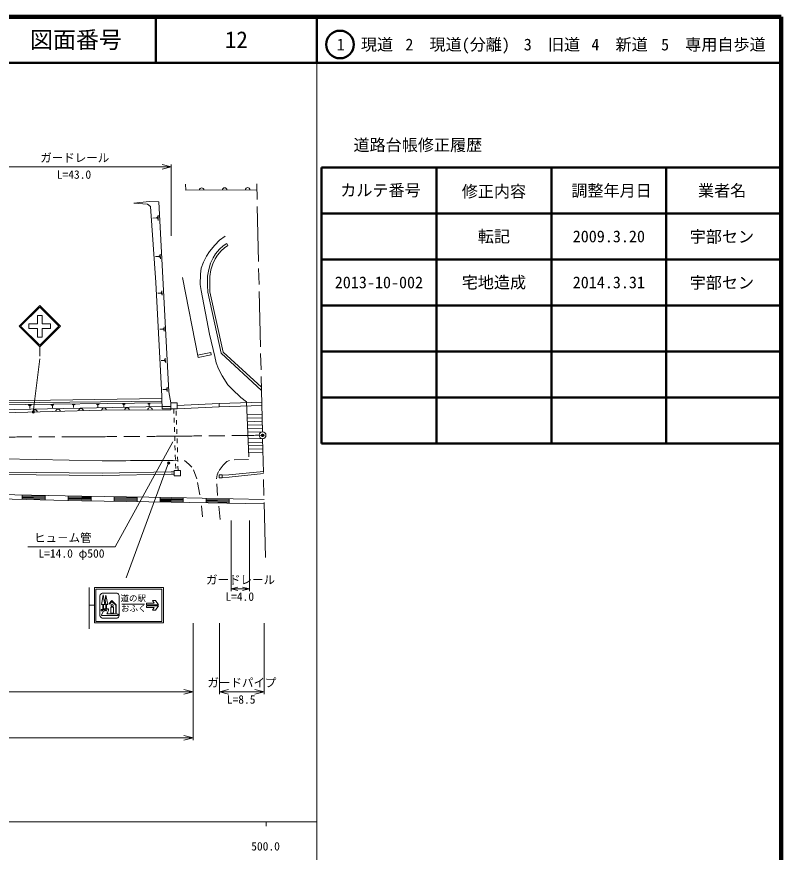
# Model space of a CAD drawing. Units: millimetres, scale not verified. Extents: x 40000 to 680000, y 20000 to 380000.
# Drawn here: x 513730 to 680000, y 198357 to 380000 of the extents above; entities that cross this region are included whole.
import ezdxf
from ezdxf.enums import TextEntityAlignment as Align

# ---------------------------------------------------------------- set-up
doc = ezdxf.new("R2010")
doc.units = ezdxf.units.MM
doc.header["$LTSCALE"] = 1000
doc.header["$PDMODE"] = 32
doc.header["$PDSIZE"] = 500
doc.linetypes.add('CHAIN', pattern=[18.5, 12, -1.5, 3.5, -1.5])
for name, color, linetype, lineweight in [('M-BGD', 7, 'Continuous', 13), ('M-BMK', 2, 'CHAIN', 13), ('M-BMK-SRVR', 3, 'Continuous', 13), ('M-STR-HTXT', 7, 'Continuous', 13), ('M-STR-STRC', 7, 'Continuous', 13), ('M-TTL', 2, 'Continuous', 140), ('M-TTL-BAND', 7, 'Continuous', 13), ('M-TTL-FRAM', 2, 'Continuous', 50), ('M-TTL-LINE', 7, 'Continuous', 50)]:
    doc.layers.add(name, color=color, linetype=linetype, lineweight=lineweight)
doc.layers.add('M-OTRS', color=6, linetype='Continuous')
doc.layers.add('M-TTL-TXT', color=7, linetype='Continuous')
doc.styles.add('ＭＳ ゴシック', font='')
doc.styles.get('ＭＳ ゴシック').set_extended_font_data('MS Gothic')

msp = doc.modelspace()

# ---------------------------------------------------------------- linework, layer by layer
at = {"layer": 'M-BGD'}
for p, q in [((550487, 342280), (550418, 343601)), ((565952, 342358), (550487, 342280)), ((539226, 339468), (542563, 339820)), ((542563, 339820), (544656, 339746)), ((544656, 339746), (546835, 298442)), ((542184, 339278), (539226, 339468)), ((542829, 338714), (542184, 339278)), ((543952, 322242), (542829, 338714)), ((544154, 336248), (543359, 336206)), ((544150, 336319), (544158, 336177)), ((544260, 336396), (544275, 336112)), ((544366, 336544), (544396, 335976)), ((544465, 336834), (544525, 335698)), ((556786, 330346), (557853, 331401)), ((557853, 331401), (559072, 332300)), ((558619, 330163), (559396, 330694)), ((559396, 330694), (559678, 330281)), ((554968, 327949), (555649, 328982)), ((555649, 328982), (556786, 330346)), ((556988, 328464), (557837, 329488)), ((557394, 328170), (558195, 329136)), ((557837, 329488), (558619, 330163)), ((558195, 329136), (558924, 329767)), ((558924, 329767), (559678, 330281)), ((544636, 327880), (543929, 327843)), ((544633, 327943), (544639, 327817)), ((544730, 328012), (544743, 327759)), ((544825, 328143), (544851, 327638)), ((544912, 328401), (544965, 327391)), ((554325, 326622), (554968, 327949)), ((555887, 326455), (556436, 327586)), ((556355, 326275), (556874, 327343)), ((556436, 327586), (556988, 328464)), ((556874, 327343), (557394, 328170)), ((553665, 324041), (553862, 325356)), ((553862, 325356), (554325, 326622)), ((555485, 325054), (555887, 326455)), ((555973, 324940), (556355, 326275)), ((553623, 321761), (553665, 324041)), ((555203, 321600), (555221, 323600)), ((555221, 323600), (555485, 325054)), ((555703, 321607), (555721, 323553)), ((555721, 323553), (555973, 324940)), ((545272, 297498), (543952, 322242)), ((549773, 323296), (553177, 305934)), ((553817, 320461), (553623, 321761)), ((555260, 320145), (555203, 321600)), ((555758, 320209), (555703, 321607)), ((545040, 319929), (544394, 319895)), ((545037, 319987), (545043, 319871)), ((545126, 320049), (545139, 319819)), ((545213, 320170), (545237, 319708)), ((545293, 320405), (545341, 319482)), ((555654, 311026), (553817, 320461)), ((558185, 306826), (555260, 320145)), ((558640, 307087), (555758, 320209)), ((545774, 312559), (545823, 311641)), ((545523, 312085), (544880, 312052)), ((545520, 312143), (545526, 312028)), ((545609, 312205), (545621, 311976)), ((545694, 312325), (545719, 311866)), ((556815, 306128), (555654, 311026)), ((553076, 306448), (555916, 307005)), ((555916, 307005), (556017, 306491)), ((566945, 299468), (558640, 307087)), ((545781, 305291), (545142, 305257)), ((545778, 305348), (545784, 305234)), ((545866, 305410), (545878, 305181)), ((545951, 305529), (545976, 305072)), ((546031, 305762), (546079, 304848)), ((553177, 305934), (556017, 306491)), ((557130, 304754), (556815, 306128)), ((566961, 298775), (558185, 306826)), ((557606, 303428), (557130, 304754)), ((558411, 301898), (557606, 303428)), ((559674, 299964), (558411, 301898)), ((560556, 298999), (559674, 299964)), ((546178, 298974), (545541, 298940)), ((546175, 299030), (546181, 298917)), ((546264, 299092), (546276, 298864)), ((546349, 299211), (546373, 298755)), ((546428, 299443), (546476, 298532)), ((546835, 298442), (547239, 296031)), ((562498, 297198), (560556, 298999)), ((511387, 296511), (545288, 296989)), ((511934, 296095), (545305, 296455)), ((545288, 296989), (545272, 297498)), ((545288, 296989), (545357, 294758)), ((557764, 295899), (567015, 296190)), ((563719, 296247), (562498, 297198)), ((564226, 284293), (563719, 296247)), ((505270, 294480), (545342, 295258)), ((506898, 295616), (545316, 296071)), ((516251, 295551), (516967, 295559)), ((516431, 295481), (516789, 295485)), ((516521, 295410), (516700, 295413)), ((516567, 295339), (516656, 295340)), ((516611, 295340), (516617, 294839)), ((521156, 295609), (521802, 295617)), ((521318, 295547), (521641, 295551)), ((521400, 295483), (521561, 295485)), ((521441, 295419), (521522, 295420)), ((521481, 295420), (521487, 294968)), ((525794, 295685), (526413, 295693)), ((525949, 295625), (526259, 295629)), ((526027, 295564), (526182, 295566)), ((526067, 295503), (526144, 295504)), ((526106, 295503), (526111, 295070)), ((531061, 295721), (531663, 295728)), ((531213, 295662), (531513, 295666)), ((531288, 295603), (531439, 295605)), ((531327, 295543), (531402, 295544)), ((531364, 295544), (531369, 295123)), ((536717, 295775), (537308, 295782)), ((536865, 295718), (537161, 295721)), ((536940, 295660), (537088, 295661)), ((536978, 295601), (537052, 295602)), ((537015, 295601), (537019, 295187)), ((542255, 295839), (542773, 295845)), ((542385, 295789), (542644, 295792)), ((542451, 295738), (542580, 295739)), ((542484, 295686), (542549, 295687)), ((542516, 295687), (542520, 295324)), ((545342, 295258), (547238, 295267)), ((545357, 294758), (547237, 294767)), ((547222, 294558), (547237, 294767)), ((547881, 294766), (547915, 293766)), ((548430, 293325), (548396, 294325)), ((548600, 294764), (557787, 295169)), ((548601, 295495), (557755, 295898)), ((557764, 295899), (557787, 295169)), ((557787, 295169), (567038, 295460)), ((547948, 292767), (547982, 291767)), ((563838, 293455), (567082, 293543)), ((563869, 292706), (567100, 292793)), ((548016, 290768), (548049, 289768)), ((548497, 291326), (548463, 292326)), ((563901, 291956), (567117, 292044)), ((563933, 291207), (567135, 291294)), ((548564, 289327), (548531, 290327)), ((563965, 290458), (567152, 290544)), ((563996, 289708), (567169, 289794)), ((564028, 288959), (567187, 289044)), ((548083, 288769), (548116, 287769)), ((548631, 287329), (548598, 288328)), ((564060, 288209), (567204, 288295)), ((564092, 287460), (567221, 287545)), ((548150, 286770), (548184, 285771)), ((548699, 285330), (548665, 286329)), ((564124, 286711), (567239, 286795)), ((564155, 285961), (567256, 286045)), ((564187, 285212), (567274, 285295)), ((510777, 283880), (532300, 283453)), ((548217, 284771), (548251, 283772)), ((548766, 283331), (548732, 284330)), ((550202, 283515), (551186, 282744)), ((559406, 283276), (560010, 283538)), ((561047, 283694), (564101, 283729)), ((548284, 282772), (548318, 281773)), ((548833, 281332), (548800, 282331)), ((551186, 282744), (551797, 282086)), ((557739, 281334), (558638, 282547)), ((558638, 282547), (559406, 283276)), ((510781, 280480), (532318, 280253)), ((510791, 280980), (532315, 280753)), ((532315, 280753), (547334, 281059)), ((532318, 280253), (547341, 280559)), ((547334, 281059), (547949, 281064)), ((547341, 280559), (547954, 280564)), ((547947, 281324), (549337, 281336)), ((547957, 280216), (547947, 281324)), ((549347, 280229), (547957, 280216)), ((548018, 280195), (548866, 280195)), ((549337, 281336), (549347, 280229)), ((552147, 281475), (552867, 279559)), ((557738, 280415), (558377, 280433)), ((557757, 279738), (557738, 280415)), ((558397, 279756), (557757, 279738)), ((558377, 280433), (558397, 279756)), ((558381, 280305), (559864, 280381)), ((558394, 279856), (559899, 279932)), ((559864, 280381), (567369, 281169)), ((559899, 279932), (567416, 280721)), ((553021, 278767), (553573, 276089)), ((557396, 275927), (557257, 278446)), ((474289, 276959), (527897, 275764)), ((474264, 275960), (527879, 274764)), ((514923, 276053), (514901, 275053)), ((514905, 275253), (519904, 275142)), ((514910, 275453), (519908, 275342)), ((514914, 275653), (519913, 275542)), ((514918, 275853), (519917, 275742)), ((519899, 274942), (519922, 275942)), ((524920, 275830), (524898, 274831)), ((527883, 274964), (524903, 275030)), ((524907, 275230), (527886, 275164)), ((527890, 275364), (524912, 275430)), ((524916, 275630), (527894, 275564)), ((527879, 274764), (547286, 274474)), ((527883, 274964), (529908, 274934)), ((529911, 275134), (527886, 275164)), ((527890, 275364), (529914, 275334)), ((529917, 275534), (527894, 275564)), ((527897, 275764), (547304, 275474)), ((529920, 275734), (529905, 274734)), ((534919, 275659), (534904, 274659)), ((534907, 274859), (539906, 274784)), ((534910, 275059), (539909, 274984)), ((534913, 275259), (539912, 275184)), ((534916, 275459), (539915, 275384)), ((539903, 274585), (539918, 275584)), ((544918, 275510), (544903, 274510)), ((547290, 274674), (544906, 274710)), ((544909, 274910), (547293, 274874)), ((547297, 275074), (544912, 275110)), ((544915, 275310), (547300, 275274)), ((547286, 274474), (567491, 274076)), ((547290, 274674), (549906, 274623)), ((549910, 274823), (547293, 274874)), ((547297, 275074), (549914, 275023)), ((549918, 275223), (547300, 275274)), ((547304, 275474), (567510, 275076)), ((549922, 275422), (549902, 274423)), ((554921, 275324), (554901, 274324)), ((554905, 274524), (559904, 274425)), ((554909, 274724), (559908, 274625)), ((554913, 274924), (559912, 274825)), ((554917, 275124), (559916, 275025)), ((559900, 274226), (559920, 275225)), ((553885, 273700), (554116, 271254)), ((557980, 270737), (557670, 273615))]:
    msp.add_line(p, q, dxfattribs=at)
for points in [[(547222, 294558), (532239, 294453), (510765, 293880), (505270, 293727)], [(557180, 279562), (557307, 280432), (557629, 281154)]]:
    msp.add_lwpolyline(points, dxfattribs=at)
msp.add_lwpolyline([(547237, 294767), (548600, 294764), (548602, 296029), (547239, 296031)], close=True, dxfattribs=at)
for centre, radius, start, end in [((553952, 342297), 500, 0.28992, 180.28992), ((558952, 342322), 500, 0.28992, 180.28992), ((563952, 342348), 500, 0.28992, 180.28992), ((517727, 294066), 500, 1.52733, 181.52733), ((522726, 294199), 500, 1.52733, 181.52733), ((527724, 294333), 500, 1.52733, 181.52733), ((532722, 294456), 500, 0.40174, 180.40174), ((537722, 294491), 500, 0.40174, 180.40174), ((542722, 294527), 500, 0.40174, 180.40174), ((504537, 5313627), 5030250, 270.31622, 270.50369)]:
    msp.add_arc(centre, radius, start, end, dxfattribs=at)
at = {"layer": 'M-BMK'}
for p, q in [((567170, 289767), (565922, 343635)), ((567803, 262431), (567204, 288295))]:
    msp.add_line(p, q, dxfattribs=at)
msp.add_arc((504537, 5313627), 5025000, 269.58364, 270.70581, dxfattribs=at)
at = {"layer": 'M-BMK-SRVR'}
msp.add_circle((567187, 289017), 750, dxfattribs=at)
msp.add_point((567187, 289017), dxfattribs=at)
at = {"layer": 'M-OTRS'}
msp.add_point((567187, 289017), dxfattribs=at)
at = {"layer": 'M-STR-HTXT'}
for p, q in [((547700, 287620), (535145, 264741)), ((535145, 264741), (516145, 264741))]:
    msp.add_line(p, q, dxfattribs=at)
at = {"layer": 'M-STR-STRC'}
for p, q in [((505270, 347363), (547342, 347363)), ((547342, 347363), (545342, 347863)), ((547342, 347363), (545342, 346863)), ((547342, 332361), (547342, 347863)), ((518732, 308214), (518732, 306214)), ((517343, 294056), (518768, 305630)), ((546763, 283012), (537504, 258037)), ((560351, 270451), (560351, 255120)), ((564351, 270451), (564351, 255120)), ((529461, 246960), (529461, 255884)), ((530624, 248210), (530624, 255884)), ((530624, 255884), (545624, 255884)), ((530973, 248558), (530973, 255535)), ((530973, 255535), (545275, 255535)), ((532541, 254358), (532185, 252221)), ((535554, 254707), (532305, 254707)), ((532541, 254358), (532885, 252221)), ((545275, 255535), (545275, 248558)), ((545624, 255884), (545624, 248210)), ((560351, 255620), (561851, 255995)), ((560351, 255620), (564351, 255620)), ((560351, 255620), (561851, 255245)), ((564351, 255620), (562851, 255995)), ((564351, 255620), (562851, 255245)), ((531836, 254191), (531836, 249772)), ((533147, 254219), (532965, 253134)), ((532965, 253134), (533096, 252221)), ((533147, 254219), (533560, 252221)), ((533849, 252408), (534414, 253067)), ((533955, 252317), (534424, 252864)), ((534414, 253067), (535394, 252133)), ((534424, 252864), (535255, 252073)), ((536022, 254191), (536022, 249772)), ((543614, 252499), (541930, 252500)), ((541930, 252500), (541930, 252138)), ((543244, 253075), (543614, 252499)), ((543925, 253074), (543244, 253075)), ((544594, 252138), (543925, 253074)), ((529461, 252047), (530624, 252047)), ((532394, 251139), (532081, 251139)), ((532081, 251139), (532081, 250860)), ((532394, 250860), (532081, 250860)), ((532577, 250797), (532184, 249987)), ((532885, 252221), (532185, 252221)), ((532394, 251139), (532394, 250860)), ((532464, 252221), (532464, 251139)), ((532464, 251139), (532838, 251139)), ((532604, 252221), (532604, 251279)), ((532604, 251279), (532913, 251279)), ((532842, 250820), (532604, 250820)), ((532883, 250879), (532883, 251100)), ((533560, 252221), (533096, 252221)), ((533106, 252221), (533106, 251279)), ((533106, 251279), (533246, 251279)), ((533246, 252221), (533246, 251279)), ((533363, 251276), (533727, 251276)), ((533849, 252408), (533955, 252317)), ((534208, 251623), (534208, 250367)), ((534208, 251623), (534767, 251623)), ((534767, 251623), (534767, 250367)), ((535255, 252073), (535255, 250182)), ((535394, 252133), (535394, 250148)), ((541509, 252276), (536625, 252276)), ((544594, 252138), (541930, 252138)), ((544594, 251963), (541930, 251964)), ((541930, 251601), (541930, 251962)), ((543614, 251601), (541930, 251601)), ((543244, 251026), (543614, 251601)), ((543925, 251026), (543244, 251026)), ((544594, 251963), (543925, 251026)), ((532229, 249809), (535776, 249809)), ((535554, 249256), (532305, 249256)), ((533347, 250228), (535068, 250228)), ((534208, 250367), (534767, 250367)), ((535068, 250228), (535548, 250110)), ((535548, 250110), (535776, 250110)), ((535776, 249809), (535776, 250110)), ((530624, 248210), (545624, 248210)), ((530973, 248558), (545275, 248558)), ((552110, 248152), (552110, 222757)), ((557803, 248152), (557803, 232757)), ((567518, 248152), (567518, 232757)), ((446270, 233257), (552110, 233257)), ((552110, 233257), (550110, 233757)), ((552110, 233257), (550110, 232757)), ((557803, 233257), (559803, 233757)), ((557803, 233257), (567518, 233257)), ((557803, 233257), (559803, 232757)), ((567518, 233257), (565518, 233757)), ((567518, 233257), (565518, 232757)), ((552110, 223257), (550110, 223757)), ((69766, 223257), (552110, 223257)), ((552110, 223257), (550110, 222757))]:
    msp.add_line(p, q, dxfattribs=at)
for centre, radius in [((517343, 294056), 250), ((517343, 294056), 200), ((517343, 294056), 150), ((517343, 294056), 100), ((517343, 294056), 50), ((517343, 294056), 20), ((546763, 283012), 250), ((546763, 283012), 200), ((546763, 283012), 150), ((546763, 283012), 100), ((546763, 283012), 50), ((546763, 283012), 20)]:
    msp.add_circle(centre, radius, dxfattribs=at)
for points, knots in [([(532305, 254707), (532170, 254631), (532113, 254599), (532019, 254496), (531926, 254393), (531899, 254333), (531836, 254191)], [0, 0, 0, 0, 1, 1, 1, 2, 2, 2, 2]), ([(535554, 254707), (535688, 254631), (535746, 254599), (535840, 254496), (535933, 254393), (535960, 254333), (536022, 254191)], [0, 0, 0, 0, 1, 1, 1, 2, 2, 2, 2]), ([(532577, 250797), (532580, 250806), (532582, 250812), (532590, 250816), (532595, 250819), (532598, 250820), (532604, 250820)], [0, 0, 0, 0, 1, 1, 1, 2, 2, 2, 2]), ([(532838, 251139), (532851, 251138), (532859, 251138), (532869, 251130), (532878, 251121), (532880, 251112), (532883, 251100)], [0, 0, 0, 0, 1, 1, 1, 2, 2, 2, 2]), ([(532883, 250879), (532879, 250862), (532877, 250854), (532867, 250841), (532859, 250831), (532854, 250827), (532842, 250820)], [0, 0, 0, 0, 1, 1, 1, 2, 2, 2, 2]), ([(532913, 251279), (532931, 251271), (532941, 251268), (532952, 251254), (532960, 251245), (532962, 251238), (532967, 251227), (533016, 251117), (533020, 251044), (533083, 250941), (533115, 250888), (533128, 250867), (533173, 250811)], [0, 0, 0, 0, 1, 1, 1, 2, 2, 2, 3, 3, 3, 4, 4, 4, 4]), ([(533363, 251276), (533357, 251133), (533367, 251053), (533293, 250943), (533255, 250885), (533232, 250857), (533173, 250811)], [0, 0, 0, 0, 1, 1, 1, 2, 2, 2, 2]), ([(533347, 250228), (533463, 250389), (533504, 250444), (533575, 250598), (533640, 250738), (533678, 250820), (533705, 250971), (533726, 251089), (533728, 251138), (533727, 251276)], [0, 0, 0, 0, 1, 1, 1, 2, 2, 2, 3, 3, 3, 3]), ([(534519, 252282), (534394, 252289), (534301, 252202), (534269, 252080), (534245, 251987), (534282, 251906), (534361, 251850), (534448, 251788), (534544, 251784), (534635, 251841), (534717, 251892), (534754, 251971), (534736, 252065), (534715, 252183), (534639, 252275), (534519, 252282)], [0, 0, 0, 0, 1, 1, 1, 2, 2, 2, 3, 3, 3, 4, 4, 4, 5, 5, 5, 5]), ([(531836, 249772), (531899, 249630), (531926, 249570), (532019, 249467), (532113, 249364), (532170, 249332), (532305, 249256)], [0, 0, 0, 0, 1, 1, 1, 2, 2, 2, 2]), ([(532184, 249987), (532168, 249949), (532154, 249921), (532168, 249881), (532179, 249846), (532199, 249830), (532229, 249809)], [0, 0, 0, 0, 1, 1, 1, 2, 2, 2, 2]), ([(536022, 249772), (535960, 249630), (535933, 249570), (535840, 249467), (535746, 249364), (535688, 249332), (535554, 249256)], [0, 0, 0, 0, 1, 1, 1, 2, 2, 2, 2])]:
    msp.add_open_spline(points, degree=3, knots=knots, dxfattribs=at)
for p in [(517343, 294056), (546763, 283012)]:
    msp.add_point(p, dxfattribs=at)
at = {"layer": 'M-TTL'}
for p, q in [((680000, 380000), (40000, 380000)), ((680000, 20000), (680000, 380000))]:
    msp.add_line(p, q, dxfattribs=at)
at = {"layer": 'M-TTL-BAND'}
for p, q in [((579000, 20000), (579000, 370000)), ((40000, 205000), (579000, 205000)), ((568000, 205000), (568000, 204000))]:
    msp.add_line(p, q, dxfattribs=at)
at = {"layer": 'M-TTL-FRAM'}
for p, q in [((580000, 347197), (580000, 287197)), ((580000, 347197), (680000, 347197)), ((580000, 287197), (680000, 287197))]:
    msp.add_line(p, q, dxfattribs=at)
at = {"layer": 'M-TTL-LINE'}
for p, q in [((543997, 380000), (543997, 370000)), ((579000, 380000), (579000, 370000)), ((40000, 370000), (680000, 370000)), ((605000, 347197), (605000, 287197)), ((630000, 347197), (630000, 287197)), ((655000, 347197), (655000, 287197)), ((580000, 337197), (680000, 337197)), ((580000, 327197), (680000, 327197)), ((580000, 317197), (680000, 317197)), ((580000, 307197), (680000, 307197)), ((580000, 297197), (680000, 297197))]:
    msp.add_line(p, q, dxfattribs=at)
msp.add_circle((584031, 373958), 3000, dxfattribs=at)

# ---------------------------------------------------------------- texts
at = {"layer": 'M-STR-HTXT', "style": 'ＭＳ ゴシック'}
msp.add_text('ヒュ－ム管', height=1833, dxfattribs=at).set_placement((517520, 265241), align=Align.BOTTOM_LEFT)
msp.add_text('L=14.0 φ500', height=1833, dxfattribs=at).set_placement((525645, 264241), align=Align.TOP_CENTER)
at = {"layer": 'M-STR-STRC', "style": 'ＭＳ ゴシック'}
for s, height, p in [('ガードレール', 1833, (526357, 347857)), ('ガードレール', 1833, (562401, 256113)), ('道の駅', 1320, (539067, 252509)), ('ガードパイプ', 1833, (562711, 233751))]:
    msp.add_text(s, height=height, dxfattribs=at).set_placement(p, align=Align.BOTTOM_CENTER)
for s, p in [('L=43.0', (526183, 345687)), ('L=4.0', (562227, 253944)), ('L=8.5', (562537, 231581))]:
    msp.add_text(s, height=1833, dxfattribs=at).set_placement(p, align=Align.MIDDLE_CENTER)
msp.add_text('おふく', height=1320, dxfattribs=at).set_placement((539180, 252032), align=Align.TOP_CENTER)
at = {"layer": 'M-TTL-BAND', "style": 'ＭＳ ゴシック'}
msp.add_text('500.0', height=1833, dxfattribs=at).set_placement((567844, 198195), align=Align.BOTTOM_CENTER)
at = {"layer": 'M-TTL-TXT', "style": 'ＭＳ ゴシック'}
for s, height, p in [('図面番号', 3666, (526622, 375000)), ('12', 3666, (561497, 375000)), ('1\u3000現道', 2566, (589448, 373958)), ('2\u3000現道(分離)', 2566, (609619, 373958)), ('3\u3000旧道', 2566, (630121, 373958)), ('4\u3000新道', 2566, (644824, 373958)), ('5\u3000専用自歩道', 2566, (665228, 373958)), ('道路台帳修正履歴', 2566, (600968, 352113)), ('カルテ番号', 2566, (592839, 342277)), ('修正内容', 2566, (617509, 342023)), ('調整年月日', 2566, (643089, 342197)), ('業者名', 2566, (667134, 342197)), ('転記', 2566, (617500, 332245)), ('2009.3.20', 2566, (642500, 332245)), ('宇部セン', 2566, (667077, 332189)), ('2013-10-002', 2566, (592500, 322245)), ('宅地造成', 2566, (617500, 322245)), ('2014.3.31', 2566, (642500, 322245)), ('宇部セン', 2566, (667077, 322189))]:
    msp.add_text(s, height=height, dxfattribs=at).set_placement(p, align=Align.MIDDLE_CENTER)

# ---------------------------------------------------------------- wipeouts: each hides what was drawn before it
msp.add_wipeout([(519232, 310354), (519233, 312214), (521092, 312214), (521092, 313214), (519233, 313214), (519233, 315074), (518233, 315074), (518233, 313214), (516372, 313214), (516372, 312214), (518233, 312214), (518232, 310354)])

# ---------------------------------------------------------------- next in the draw order: linework, layer by layer
at = {"layer": 'M-STR-STRC'}
for p, q in [((514232, 312714), (518732, 317214)), ((514585, 312714), (518732, 316860)), ((523232, 312714), (518732, 317214)), ((522879, 312714), (518734, 316859)), ((518233, 315074), (519233, 315074)), ((518233, 315074), (518233, 313214)), ((519233, 315074), (519233, 313214)), ((514232, 312714), (518732, 308214)), ((514585, 312714), (518732, 308568)), ((516372, 313214), (516372, 312214)), ((516372, 313214), (518233, 313214)), ((518732, 308214), (523232, 312714)), ((518732, 308567), (522879, 312714)), ((519233, 313214), (521092, 313214)), ((521092, 313214), (521092, 312214)), ((516372, 312214), (518233, 312214)), ((518233, 312214), (518232, 310354)), ((519233, 312214), (519232, 310354)), ((519233, 312214), (521092, 312214)), ((518232, 310354), (519232, 310354))]:
    msp.add_line(p, q, dxfattribs=at)

doc.saveas('drawing.dxf')
